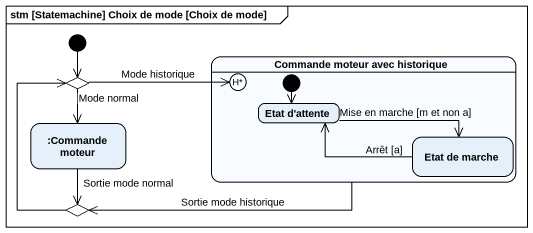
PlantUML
@startuml
mainframe stm [Statemachine] Choix de mode [Choix de mode]
hide empty description
state choice1 <<choice>>
state "Commande moteur avec historique" as Commande_moteur_avec {
  state deephistory1 <<history*>>
  state "Etat d'attente" as Etat_d_attente
  state "Etat de marche" as Etat_de_marche
  [*] --> Etat_d_attente
}
state ":Commande moteur" as Commande_moteur
state choice2 <<choice>>
[*] --> choice1
choice1 -right-> deephistory1 : Mode historique
choice1 --> Commande_moteur : Mode normal
Commande_moteur_avec -left-> choice2 : Sortie mode historique
Commande_moteur --> choice2 : Sortie mode normal
Etat_d_attente -right-> Etat_de_marche : Mise en marche [m et non a]
Etat_de_marche -left-> Etat_d_attente : Arrêt [a]
choice2 -up-> choice1
@enduml
